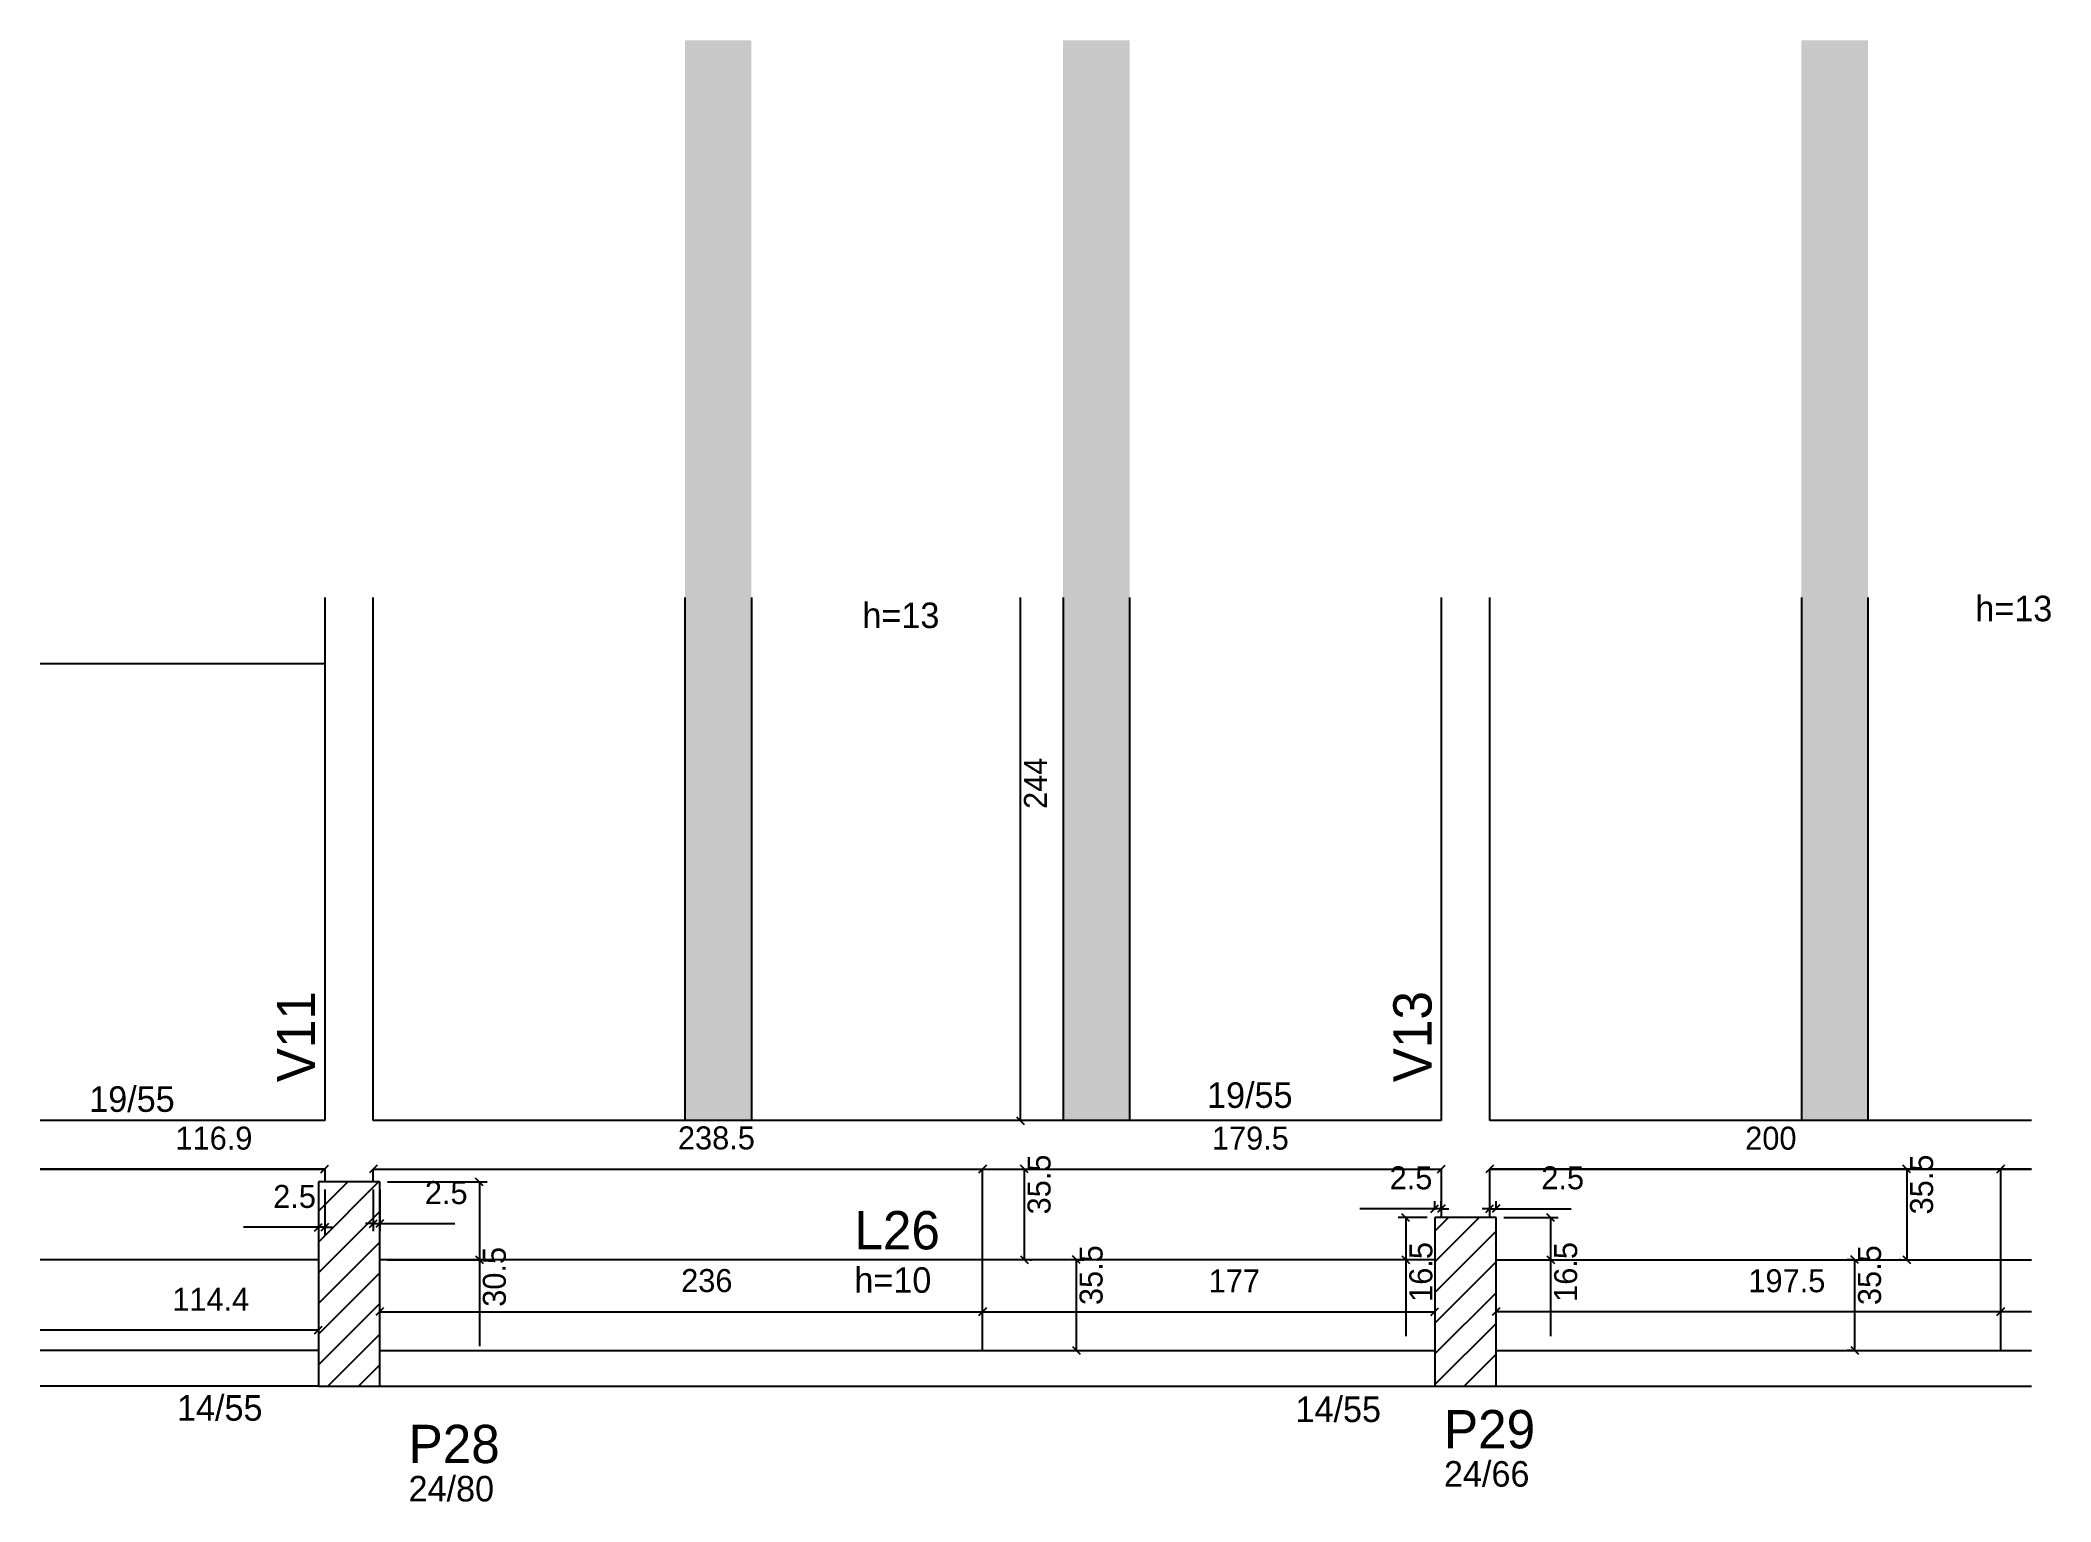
# Model space of a CAD drawing. Header units: metres. Extents: x 3941 to 4728, y 1537 to 2109.
import ezdxf

# ---------------------------------------------------------------- set-up
doc = ezdxf.new("R2010")
doc.units = ezdxf.units.M
for name, color, linetype in [('3', 7, 'Continuous'), ('4', 7, 'Continuous'), ('7', 7, 'Continuous'), ('Hachura', 7, 'Continuous'), ('Painéis', 7, 'Continuous')]:
    doc.layers.add(name, color=color, linetype=linetype)

msp = doc.modelspace()

# ---------------------------------------------------------------- hatches: boundary and pattern name
at = {"layer": 'Hachura'}
h = msp.add_hatch(color=7, dxfattribs=at)
h.dxf.hatch_style = 1
h.paths.add_polyline_path([(4193.55, 1685.98), (4219.55, 1685.98), (4219.55, 2108.98), (4193.55, 2108.98), (4193.55, 1685.98)])
h = msp.add_hatch(color=7, dxfattribs=at)
h.dxf.hatch_style = 1
h.paths.add_polyline_path([(4341.55, 1685.98), (4367.55, 1685.98), (4367.55, 2108.98), (4341.55, 2108.98), (4341.55, 1685.98)])
h = msp.add_hatch(color=7, dxfattribs=at)
h.dxf.hatch_style = 1
h.paths.add_polyline_path([(4630.55, 1685.98), (4656.55, 1685.98), (4656.55, 2108.98), (4630.55, 2108.98), (4630.55, 1685.98)])

# ---------------------------------------------------------------- linework, layer by layer
at = {"layer": '3', "color": 3, "lineweight": 25}
for p, q in [((4050.04, 1638.42), (4073.6, 1661.98)), ((4050.04, 1650.44), (4061.58, 1661.98)), ((4050.04, 1626.4), (4074.04, 1650.4)), ((4487.04, 1630.65), (4504.37, 1647.98)), ((4487.04, 1642.67), (4492.35, 1647.98)), ((4050.04, 1614.38), (4074.04, 1638.38)), ((4487.04, 1618.63), (4511.04, 1642.63)), ((4487.04, 1606.61), (4511.04, 1630.61)), ((4050.04, 1602.36), (4074.04, 1626.36)), ((4050.04, 1590.34), (4074.04, 1614.34)), ((4487.04, 1594.59), (4511.04, 1618.59)), ((4487.04, 1582.57), (4511.04, 1606.57)), ((4053.7, 1581.98), (4074.04, 1602.32)), ((4050.04, 1595.98), (3941.17, 1595.98)), ((4065.72, 1581.98), (4074.04, 1590.3)), ((4074.04, 1595.98), (4487.04, 1595.98)), ((4498.47, 1581.98), (4511.04, 1594.55)), ((4511.04, 1595.98), (4720.54, 1595.98)), ((4050.04, 1581.98), (3941.17, 1581.98)), ((4074.04, 1581.98), (4487.04, 1581.98)), ((4510.49, 1581.98), (4511.04, 1582.53)), ((4511.04, 1581.98), (4720.54, 1581.98))]:
    msp.add_line(p, q, dxfattribs=at)
for points in [[(4052.54, 1890.8), (4052.54, 1685.98)], [(4071.54, 1685.98), (4071.54, 1890.8)], [(4489.54, 1890.8), (4489.54, 1685.98)], [(4508.54, 1685.98), (4508.54, 1890.8)], [(4052.54, 1685.98), (3941.17, 1685.98)], [(4489.54, 1685.98), (4071.54, 1685.98)], [(4720.54, 1685.98), (4508.54, 1685.98)], [(3941.17, 1666.98), (4052.54, 1666.98)], [(4052.54, 1666.98), (4052.54, 1661.98)], [(4071.54, 1666.98), (4489.54, 1666.98)], [(4071.54, 1661.98), (4071.54, 1666.98)], [(4489.54, 1666.98), (4489.54, 1647.98)], [(4508.54, 1666.98), (4720.54, 1666.98)], [(4508.54, 1647.98), (4508.54, 1666.98)]]:
    msp.add_lwpolyline(points, dxfattribs=at)
at = {"layer": '7', "color": 7, "lineweight": 25}
for points in [[(4074.04, 1661.98), (4050.04, 1661.98)], [(4050.04, 1661.98), (4050.04, 1581.98)], [(4074.04, 1581.98), (4074.04, 1661.98)], [(4511.04, 1647.98), (4487.04, 1647.98)], [(4487.04, 1647.98), (4487.04, 1581.98)], [(4511.04, 1581.98), (4511.04, 1647.98)], [(4050.04, 1581.98), (4074.04, 1581.98)], [(4487.04, 1581.98), (4511.04, 1581.98)]]:
    msp.add_lwpolyline(points, dxfattribs=at)
at = {"layer": 'Painéis', "color": 200, "lineweight": 25}
for p, q in [((4193.55, 1890.8), (4193.55, 1685.98)), ((4219.55, 1890.8), (4219.55, 1685.98)), ((4341.55, 1890.8), (4341.55, 1685.98)), ((4367.55, 1890.8), (4367.55, 1685.98)), ((4630.55, 1890.8), (4630.55, 1685.98)), ((4656.55, 1890.8), (4656.55, 1685.98)), ((3941.17, 1864.98), (4052.54, 1864.98)), ((4310.04, 1595.98), (4310.04, 1666.98)), ((4708.54, 1595.98), (4708.54, 1666.98)), ((4050.04, 1631.48), (3941.17, 1631.48)), ((4487.04, 1631.48), (4074.04, 1631.48)), ((4511.04, 1631.48), (4720.54, 1631.48))]:
    msp.add_line(p, q, dxfattribs=at)
at = {"layer": 'Painéis', "color": 4, "lineweight": 25}
for p, q in [((4324.8, 1890.8), (4324.8, 1685.98)), ((4052.54, 1666.98), (3941.17, 1666.98)), ((4071.54, 1666.98), (4310.04, 1666.98)), ((4077.04, 1661.98), (4116.11, 1661.98)), ((4113.11, 1661.98), (4113.11, 1631.48)), ((4310.04, 1666.98), (4489.54, 1666.98)), ((4326.32, 1666.98), (4326.32, 1631.48)), ((4328.57, 1666.98), (4329.32, 1666.98)), ((4708.54, 1666.98), (4508.54, 1666.98)), ((4669.51, 1666.98), (4668.76, 1666.98)), ((4671.76, 1666.98), (4671.76, 1631.48)), ((4720.54, 1666.98), (4708.54, 1666.98)), ((4050.04, 1658.98), (4050.04, 1641.18)), ((4052.54, 1658.98), (4052.54, 1641.18)), ((4071.54, 1658.98), (4071.54, 1642.67)), ((4074.04, 1658.98), (4074.04, 1642.67)), ((4487.04, 1650.98), (4487.04, 1654.46)), ((4489.54, 1650.98), (4489.54, 1654.46)), ((4508.54, 1650.98), (4508.54, 1654.46)), ((4511.04, 1650.98), (4511.04, 1654.46)), ((4071.54, 1645.67), (4068.54, 1645.67)), ((4071.54, 1645.67), (4074.04, 1645.67)), ((4074.04, 1645.67), (4103.4, 1645.67)), ((4487.04, 1651.46), (4457.68, 1651.46)), ((4484.04, 1647.98), (4472.68, 1647.98)), ((4475.68, 1647.98), (4475.68, 1631.48)), ((4489.54, 1651.46), (4487.04, 1651.46)), ((4489.54, 1651.46), (4492.54, 1651.46)), ((4508.54, 1651.46), (4505.54, 1651.46)), ((4508.54, 1651.46), (4511.04, 1651.46)), ((4511.04, 1651.46), (4540.4, 1651.46)), ((4514.04, 1647.98), (4535.35, 1647.98)), ((4532.35, 1647.98), (4532.35, 1631.48)), ((4050.04, 1644.18), (4020.68, 1644.18)), ((4052.54, 1644.18), (4050.04, 1644.18)), ((4052.54, 1644.18), (4055.54, 1644.18)), ((4077.04, 1631.48), (4116.11, 1631.48)), ((4113.11, 1631.48), (4113.11, 1597.65)), ((4328.57, 1631.48), (4329.32, 1631.48)), ((4346.7, 1631.48), (4346.7, 1595.98)), ((4347.81, 1631.48), (4349.7, 1631.48)), ((4484.04, 1631.48), (4472.68, 1631.48)), ((4475.68, 1631.48), (4475.68, 1601.5)), ((4514.04, 1631.48), (4535.35, 1631.48)), ((4532.35, 1631.48), (4532.35, 1601.5)), ((4650.27, 1631.48), (4648.38, 1631.48)), ((4651.38, 1631.48), (4651.38, 1595.98)), ((4669.51, 1631.48), (4668.76, 1631.48)), ((4074.04, 1611.13), (4310.04, 1611.13)), ((4310.04, 1611.13), (4487.04, 1611.13)), ((4708.54, 1611.13), (4511.04, 1611.13)), ((4720.54, 1611.13), (4708.54, 1611.13)), ((4050.04, 1603.92), (3941.17, 1603.92)), ((4347.81, 1595.98), (4349.7, 1595.98)), ((4650.27, 1595.98), (4648.38, 1595.98))]:
    msp.add_line(p, q, dxfattribs=at)
at = {"layer": 'Painéis', "color": 0, "lineweight": 25}
for p, q in [((4323.3, 1687.48), (4326.3, 1684.48)), ((4051.04, 1665.48), (4054.04, 1668.48)), ((4073.04, 1668.48), (4070.04, 1665.48)), ((4308.54, 1665.48), (4311.54, 1668.48)), ((4311.54, 1668.48), (4308.54, 1665.48)), ((4327.82, 1665.48), (4324.82, 1668.48)), ((4488.04, 1665.48), (4491.04, 1668.48)), ((4510.04, 1668.48), (4507.04, 1665.48)), ((4673.26, 1665.48), (4670.26, 1668.48)), ((4710.04, 1668.48), (4707.04, 1665.48)), ((4707.04, 1665.48), (4710.04, 1668.48)), ((4114.61, 1660.48), (4111.61, 1663.48)), ((4485.54, 1649.96), (4488.54, 1652.96)), ((4491.04, 1652.96), (4488.04, 1649.96)), ((4507.04, 1649.96), (4510.04, 1652.96)), ((4512.54, 1652.96), (4509.54, 1649.96)), ((4048.54, 1642.68), (4051.54, 1645.68)), ((4054.04, 1645.68), (4051.04, 1642.68)), ((4070.04, 1644.17), (4073.04, 1647.17)), ((4075.54, 1647.17), (4072.54, 1644.17)), ((4477.18, 1646.48), (4474.18, 1649.48)), ((4533.85, 1646.48), (4530.85, 1649.48)), ((4111.61, 1632.98), (4114.61, 1629.98)), ((4324.82, 1632.98), (4327.82, 1629.98)), ((4348.2, 1629.98), (4345.2, 1632.98)), ((4474.18, 1632.98), (4477.18, 1629.98)), ((4530.85, 1632.98), (4533.85, 1629.98)), ((4652.88, 1629.98), (4649.88, 1632.98)), ((4670.26, 1632.98), (4673.26, 1629.98)), ((4075.54, 1612.63), (4072.54, 1609.63)), ((4308.54, 1609.63), (4311.54, 1612.63)), ((4311.54, 1612.63), (4308.54, 1609.63)), ((4485.54, 1609.63), (4488.54, 1612.63)), ((4512.54, 1612.63), (4509.54, 1609.63)), ((4710.04, 1612.63), (4707.04, 1609.63)), ((4707.04, 1609.63), (4710.04, 1612.63)), ((4048.54, 1602.42), (4051.54, 1605.42)), ((4345.2, 1597.48), (4348.2, 1594.48)), ((4649.88, 1597.48), (4652.88, 1594.48))]:
    msp.add_line(p, q, dxfattribs=at)

# ---------------------------------------------------------------- texts
at = {"layer": '3', "color": 3, "lineweight": 25}
for s, p in [('h=13', (4263, 1878.8)), ('h=13', (4698.62, 1881.47)), ('19/55', (3960.35, 1689.39)), ('19/55', (4397.9, 1690.94)), ('h=10', (4259.86, 1618.54)), ('14/55', (3994.71, 1568.47)), ('14/55', (4432.52, 1567.95)), ('24/66', (4490.62, 1542.64)), ('24/80', (4085.35, 1536.85))]:
    msp.add_text(s, height=10, dxfattribs=at).set_placement(p)
at = {"layer": '4', "color": 4, "lineweight": 25}
for s, p in [('V11', (4048.79, 1700.98)), ('V13', (4485.79, 1700.98))]:
    msp.add_text(s, height=15, rotation=90, dxfattribs=at).set_placement(p)
for s, p in [('L26', (4259.86, 1635.54)), ('P28', (4085.35, 1551.85)), ('P29', (4490.62, 1557.64))]:
    msp.add_text(s, height=15, dxfattribs=at).set_placement(p)
at = {"layer": 'Painéis', "color": 240, "lineweight": 25}
for s, p in [('244', (4335.23, 1807.98)), ('35.5', (4336.63, 1649.23)), ('35.5', (4682.06, 1649.23)), ('16.5', (4486.08, 1614.99)), ('16.5', (4542.75, 1614.99)), ('30.5', (4123.41, 1613.06)), ('35.5', (4357, 1613.73)), ('35.5', (4661.68, 1613.73))]:
    msp.add_text(s, height=9, rotation=90, dxfattribs=at).set_placement(p)
for s, p in [('116.9', (3994.11, 1674.6)), ('238.5', (4190.79, 1674.69)), ('179.5', (4399.79, 1674.6)), ('200', (4608.54, 1674.57)), ('2.5', (4032.36, 1651.78)), ('2.5', (4091.72, 1653.27)), ('2.5', (4469.36, 1659.06)), ('2.5', (4528.72, 1659.06)), ('236', (4192.04, 1618.83)), ('177', (4398.54, 1618.7)), ('197.5', (4609.79, 1618.76)), ('114.4', (3992.86, 1611.49))]:
    msp.add_text(s, height=9, dxfattribs=at).set_placement(p)

doc.saveas('drawing.dxf')
